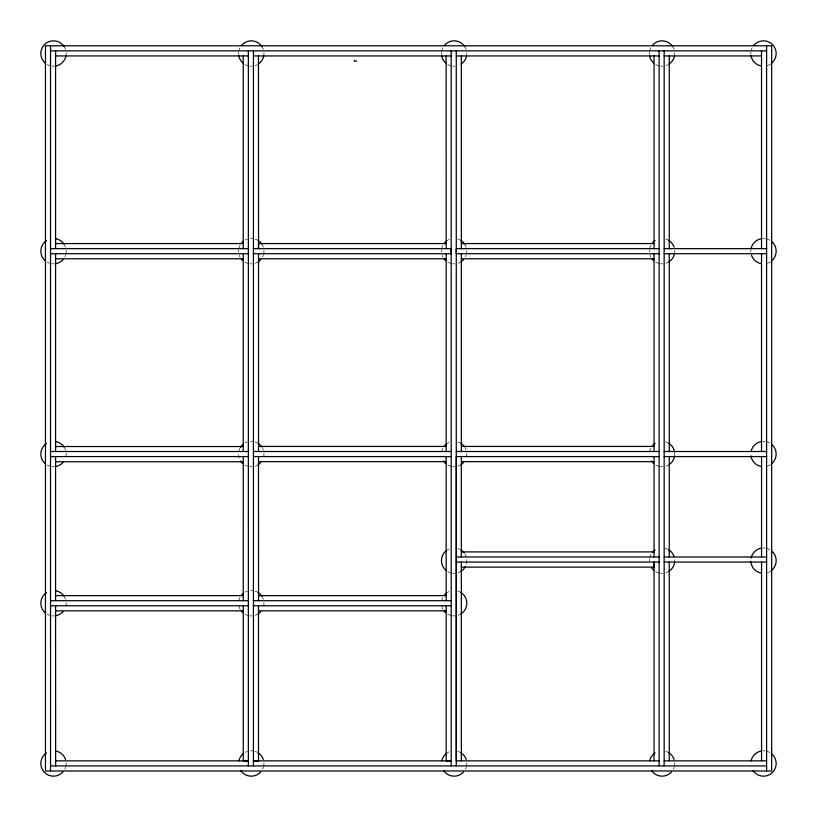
<?xml version="1.0" encoding="UTF-8"?>
<svg xmlns="http://www.w3.org/2000/svg" width="817" height="817" viewBox="0 0 817 817"><rect width="100%" height="100%" fill="white"/><g stroke="black" fill="none" stroke-linecap="round" stroke-linejoin="round"><path stroke-width="0.61" stroke-dasharray="4.08 3.06" d="M770.462 571.236A12.674 12.674 0 0 1 767.48 572.676M762.761 547.982A12.674 12.674 0 0 1 764.967 548.044M766.06 548.227A12.674 12.674 0 0 1 771.922 551.169M770.462 261.777A12.674 12.674 0 0 1 767.48 263.227M750.833 251.922A12.674 12.674 0 0 1 750.905 249.706M762.761 238.533A12.674 12.674 0 0 1 764.967 238.595M766.06 238.768A12.674 12.674 0 0 1 771.922 241.72M770.462 64.104A12.674 12.674 0 0 1 767.48 65.544M750.833 54.239A12.674 12.674 0 0 1 750.905 52.033M751.078 50.94A12.674 12.674 0 0 1 752.161 47.815M770.462 464.638A12.674 12.674 0 0 1 767.48 466.078M762.761 441.384A12.674 12.674 0 0 1 764.967 441.446M766.06 441.629A12.674 12.674 0 0 1 771.922 444.571M762.761 750.833A12.674 12.674 0 0 1 764.967 750.905M766.06 751.078A12.674 12.674 0 0 1 771.922 754.02M466.803 559.9A12.674 12.674 0 0 1 465.925 565.323M461.105 571.236A12.674 12.674 0 0 1 458.133 572.676M454.875 573.299A12.674 12.674 0 0 1 452.669 573.228M451.576 573.054A12.674 12.674 0 0 1 445.714 570.113M447.175 550.045A12.674 12.674 0 0 1 449.125 548.993M457.775 548.493A12.674 12.674 0 0 1 459.838 549.31M464.74 553.671A12.674 12.674 0 0 1 466.18 556.653M669.031 464.638A12.674 12.674 0 0 1 666.049 466.078M662.801 466.701A12.674 12.674 0 0 1 660.585 466.63M659.503 466.456A12.674 12.674 0 0 1 653.641 463.515M649.648 451.474A12.674 12.674 0 0 1 650.74 448.349M665.702 441.895A12.674 12.674 0 0 1 667.755 442.712M674.719 453.302A12.674 12.674 0 0 1 674.485 456.611M54.239 615.895A12.674 12.674 0 0 1 52.033 615.834M50.94 615.65A12.674 12.674 0 0 1 45.078 612.709M64.104 596.277A12.674 12.674 0 0 1 65.544 599.249M66.167 602.507A12.674 12.674 0 0 1 65.922 605.806M461.105 613.833A12.674 12.674 0 0 1 458.133 615.272M454.875 615.895A12.674 12.674 0 0 1 452.669 615.834M451.576 615.65A12.674 12.674 0 0 1 445.714 612.709M442.988 609.257A12.674 12.674 0 0 1 441.486 603.977M441.721 600.669A12.674 12.674 0 0 1 442.814 597.544M447.175 592.642A12.674 12.674 0 0 1 449.125 591.6M457.775 591.089A12.674 12.674 0 0 1 459.838 591.906M669.031 571.236A12.674 12.674 0 0 1 666.049 572.676M662.801 573.299A12.674 12.674 0 0 1 660.585 573.228M659.503 573.054A12.674 12.674 0 0 1 653.641 570.113M649.413 561.371A12.674 12.674 0 0 1 649.474 559.165M649.648 558.072A12.674 12.674 0 0 1 651.905 553.068M664.629 548.227A12.674 12.674 0 0 1 667.755 549.31M674.719 559.9A12.674 12.674 0 0 1 674.485 563.209M669.031 261.777A12.674 12.674 0 0 1 666.049 263.227M662.801 263.84A12.674 12.674 0 0 1 660.585 263.779M659.503 263.605A12.674 12.674 0 0 1 653.641 260.654M650.904 257.202A12.674 12.674 0 0 1 650.036 255.17M649.413 251.922A12.674 12.674 0 0 1 649.474 249.706M649.648 248.623A12.674 12.674 0 0 1 650.74 245.498M665.702 239.044A12.674 12.674 0 0 1 667.755 239.861M674.719 250.451A12.674 12.674 0 0 1 674.485 253.75M54.239 66.167A12.674 12.674 0 0 1 52.033 66.095M50.94 65.922A12.674 12.674 0 0 1 45.078 62.98M64.104 46.538A12.674 12.674 0 0 1 65.544 49.52M66.167 52.768A12.674 12.674 0 0 1 65.922 56.077M454.875 66.167A12.674 12.674 0 0 1 452.669 66.095M451.576 65.922A12.674 12.674 0 0 1 445.714 62.98M441.486 54.239A12.674 12.674 0 0 1 441.548 52.033M441.721 50.94A12.674 12.674 0 0 1 442.814 47.815M464.74 46.538A12.674 12.674 0 0 1 466.18 49.52M466.803 52.768A12.674 12.674 0 0 1 466.558 56.077M258.254 613.833A12.674 12.674 0 0 1 255.272 615.272M252.024 615.895A12.674 12.674 0 0 1 249.808 615.834M248.725 615.65A12.674 12.674 0 0 1 242.863 612.709M240.127 609.257A12.674 12.674 0 0 1 238.635 603.977M238.87 600.669A12.674 12.674 0 0 1 239.963 597.544M245.274 592.08A12.674 12.674 0 0 1 247.306 591.202M250.553 590.579A12.674 12.674 0 0 1 252.77 590.65M254.924 591.089A12.674 12.674 0 0 1 256.977 591.906M261.879 596.277A12.674 12.674 0 0 1 263.329 599.249M263.942 602.507A12.674 12.674 0 0 1 263.707 605.806M466.293 767.132A12.674 12.674 0 0 1 465.476 769.185M447.175 752.896A12.674 12.674 0 0 1 449.125 751.854M457.775 751.344A12.674 12.674 0 0 1 459.838 752.161M466.803 762.761A12.674 12.674 0 0 1 466.558 766.06M668.081 64.666A12.674 12.674 0 0 1 666.049 65.544M662.801 66.167A12.674 12.674 0 0 1 660.585 66.095M659.503 65.922A12.674 12.674 0 0 1 653.641 62.98M649.413 54.239A12.674 12.674 0 0 1 649.474 52.033M649.648 50.94A12.674 12.674 0 0 1 650.74 47.815M672.657 46.538A12.674 12.674 0 0 1 674.107 49.52M674.719 52.768A12.674 12.674 0 0 1 674.485 56.077M54.239 466.701A12.674 12.674 0 0 1 52.033 466.63M50.94 466.456A12.674 12.674 0 0 1 45.078 463.515M64.104 447.073A12.674 12.674 0 0 1 65.544 450.055M66.167 453.302A12.674 12.674 0 0 1 65.922 456.611M263.431 767.132A12.674 12.674 0 0 1 262.614 769.185M245.274 752.334A12.674 12.674 0 0 1 247.306 751.456M250.553 750.833A12.674 12.674 0 0 1 252.77 750.905M254.924 751.344A12.674 12.674 0 0 1 256.977 752.161M263.942 762.761A12.674 12.674 0 0 1 263.707 766.06M263.431 254.822A12.674 12.674 0 0 1 262.614 256.875M258.254 261.777A12.674 12.674 0 0 1 255.272 263.227M252.024 263.84A12.674 12.674 0 0 1 249.808 263.779M248.725 263.605A12.674 12.674 0 0 1 242.863 260.654M240.127 257.202A12.674 12.674 0 0 1 239.258 255.17M238.635 251.922A12.674 12.674 0 0 1 238.697 249.706M238.87 248.623A12.674 12.674 0 0 1 239.963 245.498M245.274 240.024A12.674 12.674 0 0 1 247.306 239.156M250.553 238.533A12.674 12.674 0 0 1 252.77 238.595M254.924 239.044A12.674 12.674 0 0 1 256.977 239.861M261.879 244.222A12.674 12.674 0 0 1 263.329 247.204M263.942 250.451A12.674 12.674 0 0 1 263.707 253.75M258.254 464.638A12.674 12.674 0 0 1 255.272 466.078M252.024 466.701A12.674 12.674 0 0 1 249.808 466.63M248.725 466.456A12.674 12.674 0 0 1 242.863 463.515M239.258 458.031A12.674 12.674 0 0 1 238.635 454.773M238.87 451.474A12.674 12.674 0 0 1 239.963 448.349M245.274 442.885A12.674 12.674 0 0 1 247.306 442.007M250.553 441.384A12.674 12.674 0 0 1 252.77 441.446M254.924 441.895A12.674 12.674 0 0 1 256.977 442.712M261.879 447.073A12.674 12.674 0 0 1 263.329 450.055M263.942 453.302A12.674 12.674 0 0 1 263.707 456.611M674.209 767.132A12.674 12.674 0 0 1 673.392 769.185M665.702 751.344A12.674 12.674 0 0 1 667.755 752.161M674.719 762.761A12.674 12.674 0 0 1 674.485 766.06M461.105 464.638A12.674 12.674 0 0 1 458.133 466.078M454.875 466.701A12.674 12.674 0 0 1 452.669 466.63M451.576 466.456A12.674 12.674 0 0 1 445.714 463.515M441.721 451.474A12.674 12.674 0 0 1 442.814 448.349M447.175 443.447A12.674 12.674 0 0 1 449.125 442.395M457.775 441.895A12.674 12.674 0 0 1 459.838 442.712M464.74 447.073A12.674 12.674 0 0 1 466.18 450.055M466.803 453.302A12.674 12.674 0 0 1 466.558 456.611M65.656 767.132A12.674 12.674 0 0 1 64.839 769.185M66.167 762.761A12.674 12.674 0 0 1 65.922 766.06M257.304 64.666A12.674 12.674 0 0 1 255.272 65.544M252.024 66.167A12.674 12.674 0 0 1 249.808 66.095M248.725 65.922A12.674 12.674 0 0 1 242.863 62.98M238.635 54.239A12.674 12.674 0 0 1 238.697 52.033M238.87 50.94A12.674 12.674 0 0 1 239.963 47.815M261.879 46.538A12.674 12.674 0 0 1 263.329 49.52M263.942 52.768A12.674 12.674 0 0 1 263.707 56.077M466.293 254.822A12.674 12.674 0 0 1 465.476 256.875M461.105 261.777A12.674 12.674 0 0 1 458.133 263.227M454.875 263.84A12.674 12.674 0 0 1 452.669 263.779M451.576 263.605A12.674 12.674 0 0 1 445.714 260.654M442.988 257.202A12.674 12.674 0 0 1 442.109 255.17M441.486 251.922A12.674 12.674 0 0 1 441.548 249.706M441.721 248.623A12.674 12.674 0 0 1 442.814 245.498M447.175 240.596A12.674 12.674 0 0 1 449.125 239.544M457.775 239.044A12.674 12.674 0 0 1 459.838 239.861M464.74 244.222A12.674 12.674 0 0 1 466.18 247.204M466.803 250.451A12.674 12.674 0 0 1 466.558 253.75M65.656 254.822A12.674 12.674 0 0 1 64.839 256.875M54.239 263.84A12.674 12.674 0 0 1 52.033 263.779M50.94 263.605A12.674 12.674 0 0 1 45.078 260.654M64.104 244.222A12.674 12.674 0 0 1 65.544 247.204M66.167 250.451A12.674 12.674 0 0 1 65.922 253.75"/><path stroke-width="1.23" d="M50.531 50.858L766.601 50.858M55.597 55.934L248.307 55.934M253.382 55.934L451.198 55.944M456.274 55.934L659.125 55.944M664.16 55.934L761.526 55.934M356.835 61.112L354.302 61.112L354.302 60.203M55.597 243.578L243.241 243.578M446.164 243.578L258.529 243.578L258.529 248.654L258.458 55.934M461.339 243.578L654.049 243.578M50.491 248.654L248.307 248.654M253.382 248.654L451.198 248.654L451.198 253.719L253.382 253.719M659.125 248.654L456.274 248.654L456.274 253.719L659.125 253.719M664.201 248.654L766.642 248.654M50.491 253.719L248.307 253.719M664.201 253.719L766.642 253.719M55.597 258.795L243.241 258.795M258.529 258.795L446.164 258.795M461.339 258.795L654.049 258.795M258.529 446.439L446.164 446.439M461.339 446.439L654.049 446.439M55.597 446.531L243.241 446.531M50.491 451.505L248.307 451.505M253.382 451.505L451.198 451.505M456.274 451.505L659.125 451.505M664.19 451.505L766.632 451.505M50.491 456.58L248.348 456.58M253.382 456.58L451.198 456.58M659.125 456.58L456.264 456.58L456.264 760.852L659.125 760.852M664.19 456.58L766.632 456.58M258.529 461.646L446.164 461.646M461.339 461.646L654.049 461.646M55.597 461.748L243.241 461.748M461.339 551.914L654.049 551.914M456.264 556.99L659.125 556.99M664.19 556.99L766.632 556.99M456.264 562.055L659.115 562.055M664.19 562.055L766.632 562.055M461.339 567.131L654.049 567.131L654.049 562.055M55.597 595.634L243.241 595.634M258.529 595.634L446.164 595.634M50.531 600.699L248.348 600.699M253.423 600.699L451.239 600.699M50.531 605.775L248.348 605.775M253.423 605.775L451.239 605.775M55.597 610.85L243.241 610.85M258.529 610.85L446.164 610.85M55.638 760.852L248.348 760.852M253.423 760.852L451.198 760.852M664.16 760.852L766.632 760.852M248.348 760.954L243.272 760.954L243.272 605.775M253.423 760.954L258.489 760.954L258.489 605.775M451.239 760.954L446.164 760.954L446.164 605.775M50.531 765.917L766.601 765.917M766.601 45.793L766.601 770.993M761.526 50.858L761.526 248.644M761.526 253.719L761.526 451.505M761.556 456.58L761.556 556.99M761.556 562.055L761.556 760.852M669.266 55.944L669.266 248.654M669.266 253.719L669.266 451.505M669.256 456.58L669.256 556.99M669.256 562.055L669.256 760.852M664.16 50.858L664.16 765.917M659.125 50.858L659.125 765.917M654.049 55.944L654.049 248.654M654.049 253.719L654.049 451.505M654.049 456.58L654.049 556.99M654.049 562.055L654.049 760.852M461.339 55.944L461.339 248.654M461.339 253.719L461.339 451.505M461.339 456.58L461.339 556.99M461.339 562.055L461.339 760.852M456.274 50.858L456.274 765.917M451.198 50.858L451.198 765.917M446.133 55.944L446.164 248.654M446.164 253.719L446.164 451.505M446.164 456.58L446.164 600.699M258.529 253.719L258.529 451.505M258.489 456.58L258.529 600.699M253.423 50.858L253.423 765.917M248.348 50.858L248.348 765.917M243.241 55.934L243.241 248.654M243.241 253.719L243.241 451.607M243.272 456.58L243.241 600.699M55.597 50.858L55.597 248.654M55.597 253.719L55.597 451.607M55.597 456.683L55.597 600.699M55.597 605.765L55.638 765.917M50.531 45.793L50.531 770.993M771.922 551.169A12.674 12.674 0 0 1 771.35 570.593M760.923 573.054A12.674 12.674 0 0 1 750.833 561.371M751.078 558.072A12.674 12.674 0 0 1 761.658 548.095M771.922 241.72A12.674 12.674 0 0 1 771.35 261.134M760.923 263.605A12.674 12.674 0 0 1 751.456 255.17M751.078 248.623A12.674 12.674 0 0 1 761.658 238.646M754.02 45.078A12.674 12.674 0 0 1 772.719 44.812A12.674 12.674 0 0 1 771.35 63.45M760.923 65.922A12.674 12.674 0 0 1 750.946 55.342M771.922 444.571A12.674 12.674 0 0 1 771.35 463.985M760.923 466.456A12.674 12.674 0 0 1 750.946 455.876M751.078 451.474A12.674 12.674 0 0 1 761.658 441.497M771.922 754.02A12.674 12.674 0 0 1 771.779 773.086A12.674 12.674 0 0 1 752.896 770.462M751.078 760.923A12.674 12.674 0 0 1 761.658 750.946M465.476 566.334A12.674 12.674 0 0 1 461.105 571.236M445.714 570.113A12.674 12.674 0 0 1 446.286 550.689M460.798 549.851A12.674 12.674 0 0 1 464.087 552.782M674.485 456.611A12.674 12.674 0 0 1 669.031 464.638M653.641 463.515A12.674 12.674 0 0 1 651.476 461.002M652.599 445.612A12.674 12.674 0 0 1 655.101 443.447M668.725 443.253A12.674 12.674 0 0 1 674.607 452.209M62.98 611.667A12.674 12.674 0 0 1 55.342 615.783M45.078 612.709A12.674 12.674 0 0 1 46.538 592.642M56.077 590.824A12.674 12.674 0 0 1 64.104 596.277M460.798 592.448A12.674 12.674 0 0 1 461.105 613.833M445.714 612.709A12.674 12.674 0 0 1 444.193 611.096M444.673 594.807A12.674 12.674 0 0 1 446.286 593.295M674.485 563.209A12.674 12.674 0 0 1 669.031 571.236M653.641 570.113A12.674 12.674 0 0 1 651.476 567.601M652.599 552.21A12.674 12.674 0 0 1 655.101 550.045M668.725 549.851A12.674 12.674 0 0 1 674.107 556.653M674.485 253.75A12.674 12.674 0 0 1 669.031 261.777M653.641 260.654A12.674 12.674 0 0 1 652.119 259.05M652.599 242.761A12.674 12.674 0 0 1 655.101 240.596M668.725 240.392A12.674 12.674 0 0 1 674.107 247.204M65.922 56.077A12.674 12.674 0 0 1 55.342 66.054M45.078 62.98A12.674 12.674 0 0 1 45.221 43.914A12.674 12.674 0 0 1 64.104 46.538M466.558 56.077A12.674 12.674 0 0 1 461.105 64.104M445.714 62.98A12.674 12.674 0 0 1 441.599 55.342M444.673 45.078A12.674 12.674 0 0 1 464.74 46.538M260.756 611.667A12.674 12.674 0 0 1 258.254 613.833M242.863 612.709A12.674 12.674 0 0 1 241.342 611.096M241.822 594.807A12.674 12.674 0 0 1 243.425 593.295M257.947 592.448A12.674 12.674 0 0 1 261.879 596.277M463.607 771.922A12.674 12.674 0 0 1 443.549 770.462M441.721 760.923A12.674 12.674 0 0 1 446.286 753.55M460.798 752.702A12.674 12.674 0 0 1 466.18 759.504M674.485 56.077A12.674 12.674 0 0 1 669.031 64.104M653.641 62.98A12.674 12.674 0 0 1 649.525 55.342M652.599 45.078A12.674 12.674 0 0 1 672.657 46.538M62.98 462.473A12.674 12.674 0 0 1 55.342 466.589M45.078 463.515A12.674 12.674 0 0 1 46.538 443.447M56.077 441.629A12.674 12.674 0 0 1 64.104 447.073M260.756 771.922A12.674 12.674 0 0 1 240.698 770.462M238.87 760.923A12.674 12.674 0 0 1 243.425 753.55M257.947 752.702A12.674 12.674 0 0 1 263.329 759.504M260.756 259.622A12.674 12.674 0 0 1 258.254 261.777M242.863 260.654A12.674 12.674 0 0 1 241.342 259.05M241.822 242.761A12.674 12.674 0 0 1 243.425 241.24M257.947 240.392A12.674 12.674 0 0 1 261.879 244.222M260.756 462.473A12.674 12.674 0 0 1 258.254 464.638M242.863 463.515A12.674 12.674 0 0 1 240.698 461.002M240.494 447.389A12.674 12.674 0 0 1 243.425 444.091M257.947 443.253A12.674 12.674 0 0 1 261.236 446.184M671.533 771.922A12.674 12.674 0 0 1 651.476 770.462M649.648 760.923A12.674 12.674 0 0 1 655.101 752.896M668.725 752.702A12.674 12.674 0 0 1 674.107 759.504M463.607 462.473A12.674 12.674 0 0 1 461.105 464.638M445.714 463.515A12.674 12.674 0 0 1 443.549 461.002M444.673 445.612A12.674 12.674 0 0 1 446.286 444.091M460.798 443.253A12.674 12.674 0 0 1 464.087 446.184M62.98 771.922A12.674 12.674 0 0 1 43.914 771.779A12.674 12.674 0 0 1 46.538 752.896M56.077 751.078A12.674 12.674 0 0 1 65.544 759.504M263.707 56.077A12.674 12.674 0 0 1 258.254 64.104M242.863 62.98A12.674 12.674 0 0 1 238.748 55.342M241.822 45.078A12.674 12.674 0 0 1 261.879 46.538M463.607 259.622A12.674 12.674 0 0 1 461.105 261.777M445.714 260.654A12.674 12.674 0 0 1 444.193 259.05M444.673 242.761A12.674 12.674 0 0 1 446.286 241.24M460.798 240.392A12.674 12.674 0 0 1 464.74 244.222M62.98 259.622A12.674 12.674 0 0 1 55.342 263.728M45.078 260.654A12.674 12.674 0 0 1 46.538 240.596M56.077 238.768A12.674 12.674 0 0 1 64.104 244.222M771.667 45.793L45.456 45.793L45.456 770.993L771.667 770.993L771.667 45.793"/></g></svg>
